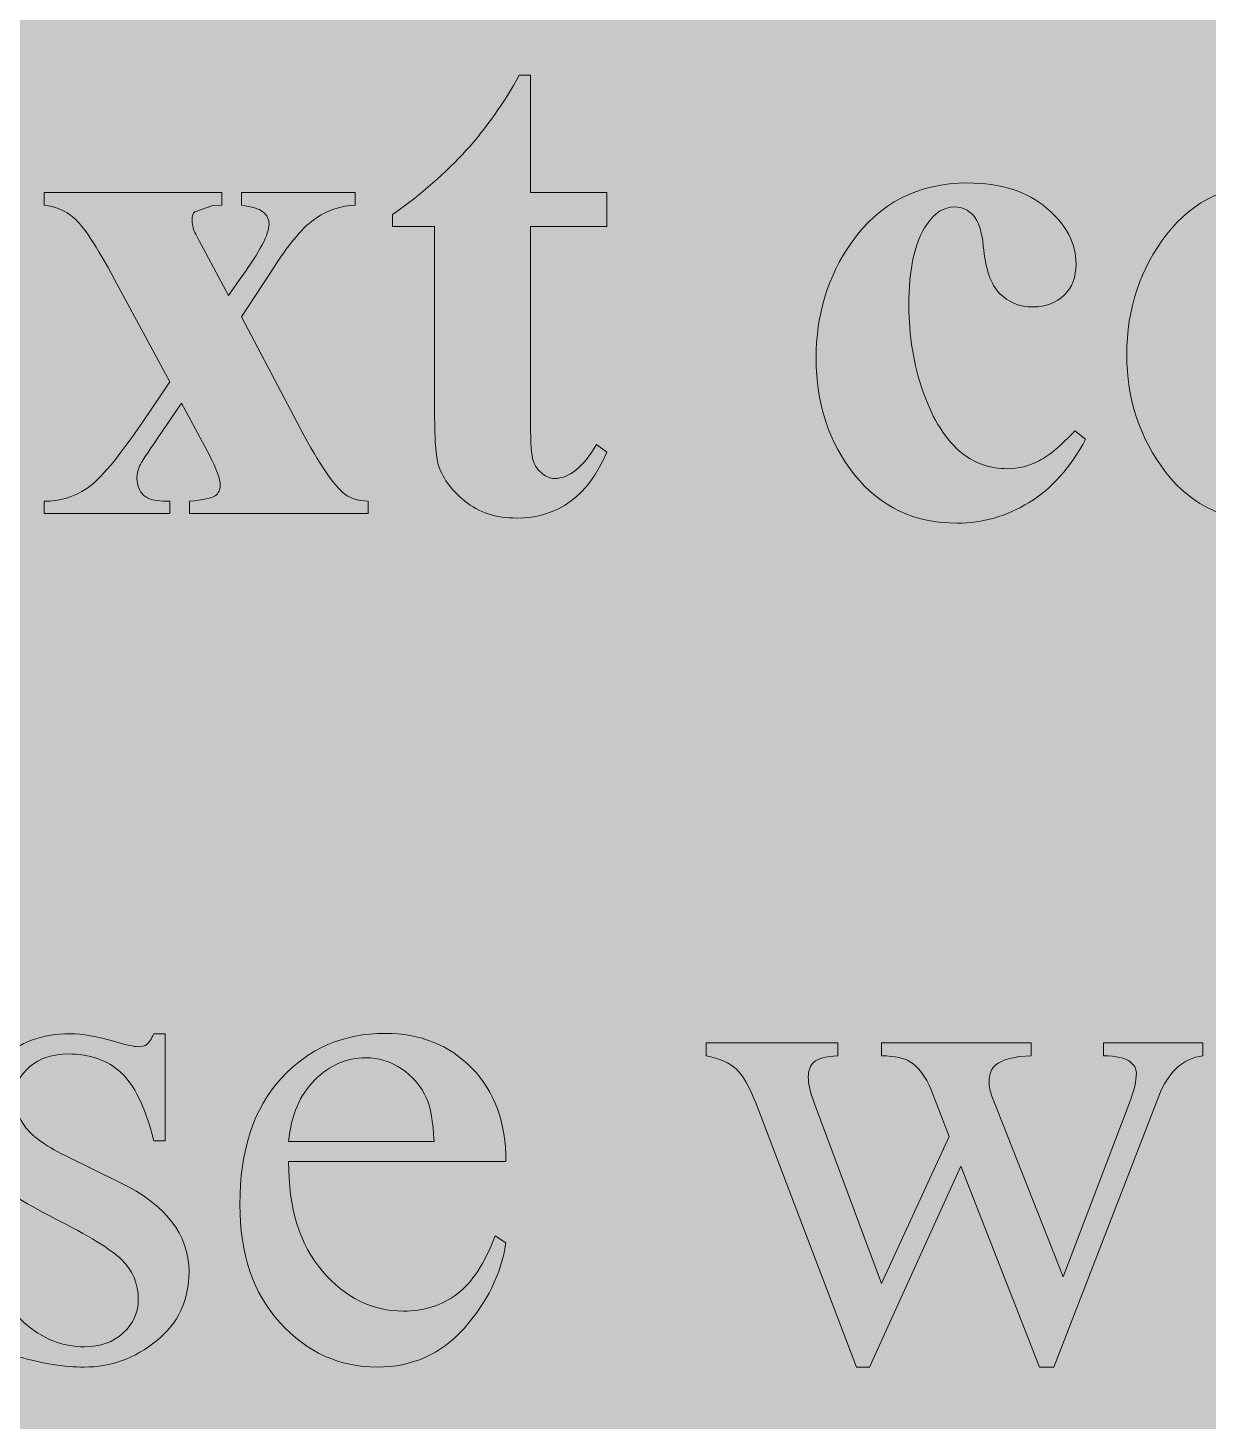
# Model space of a CAD drawing. Header units: inches. Extents: x -1481 to -429, y -1676 to -696.
# Drawn here: x -598.73 to -589.27, y -913.89 to -902.71 of the extents above; entities that cross this region are included whole.
import ezdxf

# ---------------------------------------------------------------- set-up
doc = ezdxf.new("R2010")
doc.units = ezdxf.units.IN
doc.header["$MEASUREMENT"] = 0
doc.layers.add('Layer 1', color=7, linetype='Continuous')

# ---------------------------------------------------------------- blocks, each defined once
blk = doc.blocks.new('block 2')
at = {"layer": 'Layer 1', "true_color": 0x009344}
h = blk.add_hatch(color=114, dxfattribs=at)
h.dxf.hatch_style = 2
h.paths.add_polyline_path([(-429.175, -985.727), (-669.175, -985.727), (-669.175, -695.727), (-429.175, -695.727)])
blk = doc.blocks.new('block 438')
at = {"layer": 'Layer 1', "true_color": 0x8cc63e}
h = blk.add_hatch(color=73, dxfattribs=at)
h.dxf.hatch_style = 2
edge = h.paths.add_edge_path()
edge.add_spline(control_points=[(-594.702, -903.092), (-594.702, -903.092), (-594.702, -904.034), (-594.702, -904.034), (-594.702, -904.034), (-594.091, -904.034), (-594.091, -904.034), (-594.091, -904.034), (-594.091, -904.307), (-594.091, -904.307), (-594.091, -904.307), (-594.702, -904.307), (-594.702, -904.307), (-594.702, -904.307), (-594.702, -905.895), (-594.702, -905.895), (-594.702, -906.044), (-594.695, -906.14), (-594.682, -906.183), (-594.668, -906.226), (-594.643, -906.261), (-594.609, -906.287), (-594.574, -906.314), (-594.542, -906.327), (-594.512, -906.327), (-594.393, -906.327), (-594.28, -906.237), (-594.174, -906.055), (-594.174, -906.055), (-594.091, -906.115), (-594.091, -906.115), (-594.24, -906.468), (-594.481, -906.644), (-594.815, -906.644), (-594.979, -906.644), (-595.117, -906.599), (-595.229, -906.508), (-595.342, -906.417), (-595.414, -906.315), (-595.446, -906.203), (-595.464, -906.141), (-595.473, -905.972), (-595.473, -905.697), (-595.473, -905.697), (-595.473, -904.307), (-595.473, -904.307), (-595.473, -904.307), (-595.809, -904.307), (-595.809, -904.307), (-595.809, -904.307), (-595.809, -904.21), (-595.809, -904.21), (-595.578, -904.047), (-595.381, -903.875), (-595.218, -903.695), (-595.056, -903.515), (-594.914, -903.314), (-594.793, -903.092), (-594.793, -903.092), (-594.702, -903.092), (-594.702, -903.092)], knot_values=[0, 0, 0, 0, 1, 1, 1, 2, 2, 2, 3, 3, 3, 4, 4, 4, 5, 5, 5, 6, 6, 6, 7, 7, 7, 8, 8, 8, 9, 9, 9, 10, 10, 10, 11, 11, 11, 12, 12, 12, 13, 13, 13, 14, 14, 14, 15, 15, 15, 16, 16, 16, 17, 17, 17, 18, 18, 18, 19, 19, 19, 20, 20, 20, 20], degree=3, periodic=1)
h = blk.add_hatch(color=73, dxfattribs=at)
h.dxf.hatch_style = 2
edge = h.paths.add_edge_path()
edge.add_spline(control_points=[(-597.021, -905.031), (-597.021, -905.031), (-596.575, -905.879), (-596.575, -905.879), (-596.42, -906.174), (-596.298, -906.361), (-596.208, -906.44), (-596.159, -906.482), (-596.091, -906.506), (-596.005, -906.509), (-596.005, -906.509), (-596.005, -906.608), (-596.005, -906.608), (-596.005, -906.608), (-597.439, -906.608), (-597.439, -906.608), (-597.439, -906.608), (-597.439, -906.509), (-597.439, -906.509), (-597.327, -906.5), (-597.258, -906.485), (-597.231, -906.465), (-597.205, -906.445), (-597.191, -906.417), (-597.191, -906.383), (-597.191, -906.331), (-597.221, -906.25), (-597.279, -906.14), (-597.279, -906.14), (-597.503, -905.722), (-597.503, -905.722), (-597.503, -905.722), (-597.692, -906), (-597.692, -906), (-597.779, -906.126), (-597.827, -906.202), (-597.838, -906.225), (-597.853, -906.26), (-597.86, -906.292), (-597.86, -906.319), (-597.86, -906.361), (-597.852, -906.397), (-597.834, -906.425), (-597.817, -906.454), (-597.793, -906.475), (-597.763, -906.488), (-597.732, -906.502), (-597.677, -906.509), (-597.596, -906.509), (-597.596, -906.509), (-597.596, -906.608), (-597.596, -906.608), (-597.596, -906.608), (-598.604, -906.608), (-598.604, -906.608), (-598.604, -906.608), (-598.604, -906.509), (-598.604, -906.509), (-598.479, -906.509), (-598.365, -906.475), (-598.261, -906.406), (-598.157, -906.337), (-598.006, -906.157), (-597.808, -905.865), (-597.808, -905.865), (-597.596, -905.551), (-597.596, -905.551), (-597.596, -905.551), (-598.039, -904.73), (-598.039, -904.73), (-598.184, -904.463), (-598.293, -904.298), (-598.364, -904.238), (-598.436, -904.177), (-598.516, -904.143), (-598.604, -904.136), (-598.604, -904.136), (-598.604, -904.034), (-598.604, -904.034), (-598.604, -904.034), (-597.178, -904.034), (-597.178, -904.034), (-597.178, -904.034), (-597.178, -904.136), (-597.178, -904.136), (-597.178, -904.136), (-597.252, -904.138), (-597.252, -904.138), (-597.252, -904.138), (-597.395, -904.188), (-597.395, -904.188), (-597.41, -904.201), (-597.417, -904.222), (-597.417, -904.251), (-597.417, -904.279), (-597.413, -904.307), (-597.403, -904.337), (-597.398, -904.35), (-597.372, -904.399), (-597.326, -904.485), (-597.326, -904.485), (-597.125, -904.86), (-597.125, -904.86), (-597.125, -904.86), (-597.021, -904.711), (-597.021, -904.711), (-596.874, -904.509), (-596.8, -904.368), (-596.8, -904.287), (-596.8, -904.249), (-596.816, -904.216), (-596.849, -904.189), (-596.881, -904.163), (-596.938, -904.145), (-597.021, -904.136), (-597.021, -904.136), (-597.021, -904.034), (-597.021, -904.034), (-597.021, -904.034), (-596.109, -904.034), (-596.109, -904.034), (-596.109, -904.034), (-596.109, -904.136), (-596.109, -904.136), (-596.221, -904.139), (-596.326, -904.174), (-596.423, -904.239), (-596.521, -904.304), (-596.63, -904.43), (-596.751, -904.618), (-596.751, -904.618), (-597.021, -905.031), (-597.021, -905.031)], knot_values=[0, 0, 0, 0, 1, 1, 1, 2, 2, 2, 3, 3, 3, 4, 4, 4, 5, 5, 5, 6, 6, 6, 7, 7, 7, 8, 8, 8, 9, 9, 9, 10, 10, 10, 11, 11, 11, 12, 12, 12, 13, 13, 13, 14, 14, 14, 15, 15, 15, 16, 16, 16, 17, 17, 17, 18, 18, 18, 19, 19, 19, 20, 20, 20, 21, 21, 21, 22, 22, 22, 23, 23, 23, 24, 24, 24, 25, 25, 25, 26, 26, 26, 27, 27, 27, 28, 28, 28, 29, 29, 29, 30, 30, 30, 31, 31, 31, 32, 32, 32, 33, 33, 33, 34, 34, 34, 35, 35, 35, 36, 36, 36, 37, 37, 37, 38, 38, 38, 39, 39, 39, 40, 40, 40, 41, 41, 41, 42, 42, 42, 43, 43, 43, 44, 44, 44, 44], degree=3, periodic=1)
h = blk.add_hatch(color=73, dxfattribs=at)
h.dxf.hatch_style = 2
edge = h.paths.add_edge_path()
edge.add_spline(control_points=[(-590.336, -905.945), (-590.336, -905.945), (-590.25, -906.011), (-590.25, -906.011), (-590.371, -906.238), (-590.522, -906.408), (-590.703, -906.519), (-590.884, -906.63), (-591.076, -906.685), (-591.28, -906.685), (-591.623, -906.685), (-591.898, -906.556), (-592.103, -906.297), (-592.309, -906.038), (-592.412, -905.727), (-592.412, -905.364), (-592.412, -905.013), (-592.318, -904.705), (-592.131, -904.439), (-591.905, -904.117), (-591.594, -903.957), (-591.197, -903.957), (-590.931, -903.957), (-590.72, -904.024), (-590.563, -904.158), (-590.406, -904.292), (-590.327, -904.441), (-590.327, -904.607), (-590.327, -904.711), (-590.359, -904.795), (-590.422, -904.857), (-590.486, -904.919), (-590.569, -904.951), (-590.672, -904.951), (-590.78, -904.951), (-590.869, -904.915), (-590.94, -904.843), (-591.011, -904.772), (-591.054, -904.644), (-591.071, -904.461), (-591.082, -904.345), (-591.108, -904.264), (-591.15, -904.218), (-591.193, -904.173), (-591.242, -904.149), (-591.299, -904.149), (-591.387, -904.149), (-591.463, -904.196), (-591.525, -904.29), (-591.62, -904.431), (-591.668, -904.648), (-591.668, -904.94), (-591.668, -905.182), (-591.63, -905.414), (-591.553, -905.635), (-591.475, -905.856), (-591.37, -906.021), (-591.236, -906.129), (-591.135, -906.208), (-591.016, -906.248), (-590.878, -906.248), (-590.788, -906.248), (-590.703, -906.227), (-590.622, -906.184), (-590.541, -906.142), (-590.446, -906.062), (-590.336, -905.945)], knot_values=[0, 0, 0, 0, 1, 1, 1, 2, 2, 2, 3, 3, 3, 4, 4, 4, 5, 5, 5, 6, 6, 6, 7, 7, 7, 8, 8, 8, 9, 9, 9, 10, 10, 10, 11, 11, 11, 12, 12, 12, 13, 13, 13, 14, 14, 14, 15, 15, 15, 16, 16, 16, 17, 17, 17, 18, 18, 18, 19, 19, 19, 20, 20, 20, 21, 21, 21, 22, 22, 22, 22], degree=3, periodic=1)
h = blk.add_hatch(color=73, dxfattribs=at)
h.dxf.hatch_style = 2
edge = h.paths.add_edge_path()
edge.add_spline(control_points=[(-588.719, -903.957), (-588.495, -903.957), (-588.287, -904.015), (-588.094, -904.13), (-587.902, -904.246), (-587.755, -904.41), (-587.655, -904.623), (-587.555, -904.836), (-587.505, -905.069), (-587.505, -905.323), (-587.505, -905.688), (-587.598, -905.993), (-587.783, -906.239), (-588.007, -906.537), (-588.317, -906.685), (-588.711, -906.685), (-589.098, -906.685), (-589.397, -906.55), (-589.606, -906.278), (-589.815, -906.006), (-589.92, -905.691), (-589.92, -905.334), (-589.92, -904.965), (-589.813, -904.643), (-589.599, -904.368), (-589.385, -904.094), (-589.092, -903.957), (-588.719, -903.957)], knot_values=[0, 0, 0, 0, 1, 1, 1, 2, 2, 2, 3, 3, 3, 4, 4, 4, 5, 5, 5, 6, 6, 6, 7, 7, 7, 8, 8, 8, 9, 9, 9, 9], degree=3, periodic=1)
edge = h.paths.add_edge_path()
edge.add_spline(control_points=[(-588.708, -904.152), (-588.802, -904.152), (-588.882, -904.188), (-588.949, -904.258), (-589.016, -904.329), (-589.06, -904.468), (-589.081, -904.677), (-589.103, -904.885), (-589.113, -905.175), (-589.113, -905.545), (-589.113, -905.742), (-589.1, -905.925), (-589.074, -906.096), (-589.054, -906.227), (-589.011, -906.326), (-588.945, -906.394), (-588.879, -906.461), (-588.804, -906.495), (-588.719, -906.495), (-588.637, -906.495), (-588.568, -906.472), (-588.513, -906.427), (-588.441, -906.364), (-588.394, -906.277), (-588.37, -906.165), (-588.333, -905.991), (-588.315, -905.638), (-588.315, -905.108), (-588.315, -904.796), (-588.332, -904.581), (-588.367, -904.465), (-588.402, -904.348), (-588.453, -904.263), (-588.521, -904.21), (-588.569, -904.172), (-588.631, -904.152), (-588.708, -904.152)], knot_values=[0, 0, 0, 0, 1, 1, 1, 2, 2, 2, 3, 3, 3, 4, 4, 4, 5, 5, 5, 6, 6, 6, 7, 7, 7, 8, 8, 8, 9, 9, 9, 10, 10, 10, 11, 11, 11, 12, 12, 12, 12], degree=3, periodic=1)
h = blk.add_hatch(color=73, dxfattribs=at)
h.dxf.hatch_style = 2
edge = h.paths.add_edge_path()
edge.add_spline(control_points=[(-597.632, -910.779), (-597.632, -910.779), (-597.632, -911.637), (-597.632, -911.637), (-597.632, -911.637), (-597.723, -911.637), (-597.723, -911.637), (-597.793, -911.368), (-597.882, -911.184), (-597.991, -911.087), (-598.1, -910.989), (-598.239, -910.941), (-598.408, -910.941), (-598.537, -910.941), (-598.64, -910.975), (-598.719, -911.043), (-598.798, -911.111), (-598.838, -911.186), (-598.838, -911.268), (-598.838, -911.371), (-598.809, -911.459), (-598.75, -911.533), (-598.693, -911.608), (-598.577, -911.688), (-598.403, -911.772), (-598.403, -911.772), (-598.001, -911.968), (-598.001, -911.968), (-597.628, -912.15), (-597.442, -912.389), (-597.442, -912.686), (-597.442, -912.916), (-597.529, -913.101), (-597.702, -913.241), (-597.876, -913.382), (-598.07, -913.452), (-598.284, -913.452), (-598.439, -913.452), (-598.615, -913.424), (-598.813, -913.369), (-598.874, -913.351), (-598.923, -913.342), (-598.962, -913.342), (-599.004, -913.342), (-599.037, -913.365), (-599.061, -913.413), (-599.061, -913.413), (-599.152, -913.413), (-599.152, -913.413), (-599.152, -913.413), (-599.152, -912.513), (-599.152, -912.513), (-599.152, -912.513), (-599.061, -912.513), (-599.061, -912.513), (-599.009, -912.77), (-598.911, -912.964), (-598.766, -913.094), (-598.621, -913.224), (-598.459, -913.289), (-598.279, -913.289), (-598.152, -913.289), (-598.049, -913.252), (-597.969, -913.178), (-597.889, -913.104), (-597.849, -913.014), (-597.849, -912.909), (-597.849, -912.783), (-597.894, -912.676), (-597.983, -912.59), (-598.072, -912.504), (-598.25, -912.395), (-598.516, -912.262), (-598.782, -912.13), (-598.956, -912.011), (-599.039, -911.904), (-599.121, -911.8), (-599.163, -911.668), (-599.163, -911.508), (-599.163, -911.3), (-599.092, -911.127), (-598.949, -910.988), (-598.807, -910.848), (-598.623, -910.779), (-598.397, -910.779), (-598.298, -910.779), (-598.178, -910.8), (-598.037, -910.842), (-597.943, -910.869), (-597.881, -910.883), (-597.849, -910.883), (-597.82, -910.883), (-597.797, -910.877), (-597.781, -910.864), (-597.764, -910.851), (-597.745, -910.822), (-597.723, -910.779), (-597.723, -910.779), (-597.632, -910.779), (-597.632, -910.779)], knot_values=[0, 0, 0, 0, 1, 1, 1, 2, 2, 2, 3, 3, 3, 4, 4, 4, 5, 5, 5, 6, 6, 6, 7, 7, 7, 8, 8, 8, 9, 9, 9, 10, 10, 10, 11, 11, 11, 12, 12, 12, 13, 13, 13, 14, 14, 14, 15, 15, 15, 16, 16, 16, 17, 17, 17, 18, 18, 18, 19, 19, 19, 20, 20, 20, 21, 21, 21, 22, 22, 22, 23, 23, 23, 24, 24, 24, 25, 25, 25, 26, 26, 26, 27, 27, 27, 28, 28, 28, 29, 29, 29, 30, 30, 30, 31, 31, 31, 32, 32, 32, 33, 33, 33, 33], degree=3, periodic=1)
h = blk.add_hatch(color=73, dxfattribs=at)
h.dxf.hatch_style = 2
edge = h.paths.add_edge_path()
edge.add_spline(control_points=[(-596.643, -911.803), (-596.645, -912.177), (-596.554, -912.471), (-596.371, -912.684), (-596.187, -912.897), (-595.972, -913.003), (-595.724, -913.003), (-595.559, -913.003), (-595.415, -912.958), (-595.293, -912.867), (-595.171, -912.776), (-595.069, -912.62), (-594.986, -912.4), (-594.986, -912.4), (-594.9, -912.455), (-594.9, -912.455), (-594.939, -912.707), (-595.051, -912.935), (-595.236, -913.142), (-595.422, -913.349), (-595.654, -913.452), (-595.933, -913.452), (-596.236, -913.452), (-596.495, -913.334), (-596.711, -913.098), (-596.927, -912.862), (-597.034, -912.545), (-597.034, -912.147), (-597.034, -911.716), (-596.924, -911.379), (-596.703, -911.137), (-596.481, -910.896), (-596.204, -910.776), (-595.87, -910.776), (-595.587, -910.776), (-595.355, -910.869), (-595.173, -911.055), (-594.991, -911.242), (-594.9, -911.491), (-594.9, -911.803), (-594.9, -911.803), (-596.643, -911.803), (-596.643, -911.803)], knot_values=[0, 0, 0, 0, 1, 1, 1, 2, 2, 2, 3, 3, 3, 4, 4, 4, 5, 5, 5, 6, 6, 6, 7, 7, 7, 8, 8, 8, 9, 9, 9, 10, 10, 10, 11, 11, 11, 12, 12, 12, 13, 13, 13, 14, 14, 14, 14], degree=3, periodic=1)
edge = h.paths.add_edge_path()
edge.add_spline(control_points=[(-596.643, -911.643), (-596.643, -911.643), (-595.476, -911.643), (-595.476, -911.643), (-595.485, -911.481), (-595.504, -911.368), (-595.534, -911.301), (-595.58, -911.199), (-595.648, -911.118), (-595.739, -911.059), (-595.83, -911), (-595.925, -910.971), (-596.024, -910.971), (-596.176, -910.971), (-596.313, -911.03), (-596.433, -911.149), (-596.553, -911.267), (-596.623, -911.432), (-596.643, -911.643)], knot_values=[0, 0, 0, 0, 1, 1, 1, 2, 2, 2, 3, 3, 3, 4, 4, 4, 5, 5, 5, 6, 6, 6, 6], degree=3, periodic=1)
h = blk.add_hatch(color=73, dxfattribs=at)
h.dxf.hatch_style = 2
edge = h.paths.add_edge_path()
edge.add_spline(control_points=[(-593.295, -910.853), (-593.295, -910.853), (-592.238, -910.853), (-592.238, -910.853), (-592.238, -910.853), (-592.238, -910.955), (-592.238, -910.955), (-592.336, -910.962), (-592.399, -910.979), (-592.429, -911.007), (-592.46, -911.034), (-592.475, -911.074), (-592.475, -911.125), (-592.475, -911.182), (-592.459, -911.251), (-592.428, -911.332), (-592.428, -911.332), (-591.888, -912.783), (-591.888, -912.783), (-591.888, -912.783), (-591.346, -911.602), (-591.346, -911.602), (-591.346, -911.602), (-591.489, -911.23), (-591.489, -911.23), (-591.533, -911.12), (-591.591, -911.044), (-591.663, -911.001), (-591.703, -910.976), (-591.778, -910.96), (-591.888, -910.955), (-591.888, -910.955), (-591.888, -910.853), (-591.888, -910.853), (-591.888, -910.853), (-590.688, -910.853), (-590.688, -910.853), (-590.688, -910.853), (-590.688, -910.955), (-590.688, -910.955), (-590.82, -910.96), (-590.914, -910.984), (-590.969, -911.026), (-591.006, -911.056), (-591.024, -911.102), (-591.024, -911.166), (-591.024, -911.203), (-591.017, -911.241), (-591.002, -911.279), (-591.002, -911.279), (-590.429, -912.728), (-590.429, -912.728), (-590.429, -912.728), (-589.898, -911.332), (-589.898, -911.332), (-589.861, -911.233), (-589.843, -911.154), (-589.843, -911.095), (-589.843, -911.06), (-589.861, -911.029), (-589.896, -911.001), (-589.932, -910.974), (-590.003, -910.958), (-590.107, -910.955), (-590.107, -910.955), (-590.107, -910.853), (-590.107, -910.853), (-590.107, -910.853), (-589.311, -910.853), (-589.311, -910.853), (-589.311, -910.853), (-589.311, -910.955), (-589.311, -910.955), (-589.471, -910.978), (-589.588, -911.087), (-589.664, -911.279), (-589.664, -911.279), (-590.506, -913.452), (-590.506, -913.452), (-590.506, -913.452), (-590.619, -913.452), (-590.619, -913.452), (-590.619, -913.452), (-591.25, -911.841), (-591.25, -911.841), (-591.25, -911.841), (-591.985, -913.452), (-591.985, -913.452), (-591.985, -913.452), (-592.087, -913.452), (-592.087, -913.452), (-592.087, -913.452), (-592.896, -911.332), (-592.896, -911.332), (-592.95, -911.198), (-593.002, -911.108), (-593.053, -911.061), (-593.105, -911.014), (-593.185, -910.978), (-593.295, -910.955), (-593.295, -910.955), (-593.295, -910.853), (-593.295, -910.853)], knot_values=[0, 0, 0, 0, 1, 1, 1, 2, 2, 2, 3, 3, 3, 4, 4, 4, 5, 5, 5, 6, 6, 6, 7, 7, 7, 8, 8, 8, 9, 9, 9, 10, 10, 10, 11, 11, 11, 12, 12, 12, 13, 13, 13, 14, 14, 14, 15, 15, 15, 16, 16, 16, 17, 17, 17, 18, 18, 18, 19, 19, 19, 20, 20, 20, 21, 21, 21, 22, 22, 22, 23, 23, 23, 24, 24, 24, 25, 25, 25, 26, 26, 26, 27, 27, 27, 28, 28, 28, 29, 29, 29, 30, 30, 30, 31, 31, 31, 32, 32, 32, 33, 33, 33, 34, 34, 34, 34], degree=3, periodic=1)
at = {"layer": 'Layer 1', "lineweight": 0}
for points, knots in [([(-594.702, -903.092), (-594.702, -903.092), (-594.702, -904.034), (-594.702, -904.034), (-594.702, -904.034), (-594.091, -904.034), (-594.091, -904.034), (-594.091, -904.034), (-594.091, -904.307), (-594.091, -904.307), (-594.091, -904.307), (-594.702, -904.307), (-594.702, -904.307), (-594.702, -904.307), (-594.702, -905.895), (-594.702, -905.895), (-594.702, -906.044), (-594.695, -906.14), (-594.682, -906.183), (-594.668, -906.226), (-594.643, -906.261), (-594.609, -906.287), (-594.574, -906.314), (-594.542, -906.327), (-594.512, -906.327), (-594.393, -906.327), (-594.28, -906.237), (-594.174, -906.055), (-594.174, -906.055), (-594.091, -906.115), (-594.091, -906.115), (-594.24, -906.468), (-594.481, -906.644), (-594.815, -906.644), (-594.979, -906.644), (-595.117, -906.599), (-595.229, -906.508), (-595.342, -906.417), (-595.414, -906.315), (-595.446, -906.203), (-595.464, -906.141), (-595.473, -905.972), (-595.473, -905.697), (-595.473, -905.697), (-595.473, -904.307), (-595.473, -904.307), (-595.473, -904.307), (-595.809, -904.307), (-595.809, -904.307), (-595.809, -904.307), (-595.809, -904.21), (-595.809, -904.21), (-595.578, -904.047), (-595.381, -903.875), (-595.218, -903.695), (-595.056, -903.515), (-594.914, -903.314), (-594.793, -903.092), (-594.793, -903.092), (-594.702, -903.092), (-594.702, -903.092)], [0, 0, 0, 0, 1, 1, 1, 2, 2, 2, 3, 3, 3, 4, 4, 4, 5, 5, 5, 6, 6, 6, 7, 7, 7, 8, 8, 8, 9, 9, 9, 10, 10, 10, 11, 11, 11, 12, 12, 12, 13, 13, 13, 14, 14, 14, 15, 15, 15, 16, 16, 16, 17, 17, 17, 18, 18, 18, 19, 19, 19, 20, 20, 20, 20]), ([(-597.021, -905.031), (-597.021, -905.031), (-596.575, -905.879), (-596.575, -905.879), (-596.42, -906.174), (-596.298, -906.361), (-596.208, -906.44), (-596.159, -906.482), (-596.091, -906.506), (-596.005, -906.509), (-596.005, -906.509), (-596.005, -906.608), (-596.005, -906.608), (-596.005, -906.608), (-597.439, -906.608), (-597.439, -906.608), (-597.439, -906.608), (-597.439, -906.509), (-597.439, -906.509), (-597.327, -906.5), (-597.258, -906.485), (-597.231, -906.465), (-597.205, -906.445), (-597.191, -906.417), (-597.191, -906.383), (-597.191, -906.331), (-597.221, -906.25), (-597.279, -906.14), (-597.279, -906.14), (-597.503, -905.722), (-597.503, -905.722), (-597.503, -905.722), (-597.692, -906), (-597.692, -906), (-597.779, -906.126), (-597.827, -906.202), (-597.838, -906.225), (-597.853, -906.26), (-597.86, -906.292), (-597.86, -906.319), (-597.86, -906.361), (-597.852, -906.397), (-597.834, -906.425), (-597.817, -906.454), (-597.793, -906.475), (-597.763, -906.488), (-597.732, -906.502), (-597.677, -906.509), (-597.596, -906.509), (-597.596, -906.509), (-597.596, -906.608), (-597.596, -906.608), (-597.596, -906.608), (-598.604, -906.608), (-598.604, -906.608), (-598.604, -906.608), (-598.604, -906.509), (-598.604, -906.509), (-598.479, -906.509), (-598.365, -906.475), (-598.261, -906.406), (-598.157, -906.337), (-598.006, -906.157), (-597.808, -905.865), (-597.808, -905.865), (-597.596, -905.551), (-597.596, -905.551), (-597.596, -905.551), (-598.039, -904.73), (-598.039, -904.73), (-598.184, -904.463), (-598.293, -904.298), (-598.364, -904.238), (-598.436, -904.177), (-598.516, -904.143), (-598.604, -904.136), (-598.604, -904.136), (-598.604, -904.034), (-598.604, -904.034), (-598.604, -904.034), (-597.178, -904.034), (-597.178, -904.034), (-597.178, -904.034), (-597.178, -904.136), (-597.178, -904.136), (-597.178, -904.136), (-597.252, -904.138), (-597.252, -904.138), (-597.252, -904.138), (-597.395, -904.188), (-597.395, -904.188), (-597.41, -904.201), (-597.417, -904.222), (-597.417, -904.251), (-597.417, -904.279), (-597.413, -904.307), (-597.403, -904.337), (-597.398, -904.35), (-597.372, -904.399), (-597.326, -904.485), (-597.326, -904.485), (-597.125, -904.86), (-597.125, -904.86), (-597.125, -904.86), (-597.021, -904.711), (-597.021, -904.711), (-596.874, -904.509), (-596.8, -904.368), (-596.8, -904.287), (-596.8, -904.249), (-596.816, -904.216), (-596.849, -904.189), (-596.881, -904.163), (-596.938, -904.145), (-597.021, -904.136), (-597.021, -904.136), (-597.021, -904.034), (-597.021, -904.034), (-597.021, -904.034), (-596.109, -904.034), (-596.109, -904.034), (-596.109, -904.034), (-596.109, -904.136), (-596.109, -904.136), (-596.221, -904.139), (-596.326, -904.174), (-596.423, -904.239), (-596.521, -904.304), (-596.63, -904.43), (-596.751, -904.618), (-596.751, -904.618), (-597.021, -905.031), (-597.021, -905.031)], [0, 0, 0, 0, 1, 1, 1, 2, 2, 2, 3, 3, 3, 4, 4, 4, 5, 5, 5, 6, 6, 6, 7, 7, 7, 8, 8, 8, 9, 9, 9, 10, 10, 10, 11, 11, 11, 12, 12, 12, 13, 13, 13, 14, 14, 14, 15, 15, 15, 16, 16, 16, 17, 17, 17, 18, 18, 18, 19, 19, 19, 20, 20, 20, 21, 21, 21, 22, 22, 22, 23, 23, 23, 24, 24, 24, 25, 25, 25, 26, 26, 26, 27, 27, 27, 28, 28, 28, 29, 29, 29, 30, 30, 30, 31, 31, 31, 32, 32, 32, 33, 33, 33, 34, 34, 34, 35, 35, 35, 36, 36, 36, 37, 37, 37, 38, 38, 38, 39, 39, 39, 40, 40, 40, 41, 41, 41, 42, 42, 42, 43, 43, 43, 44, 44, 44, 44]), ([(-590.336, -905.945), (-590.336, -905.945), (-590.25, -906.011), (-590.25, -906.011), (-590.371, -906.238), (-590.522, -906.408), (-590.703, -906.519), (-590.884, -906.63), (-591.076, -906.685), (-591.28, -906.685), (-591.623, -906.685), (-591.898, -906.556), (-592.103, -906.297), (-592.309, -906.038), (-592.412, -905.727), (-592.412, -905.364), (-592.412, -905.013), (-592.318, -904.705), (-592.131, -904.439), (-591.905, -904.117), (-591.594, -903.957), (-591.197, -903.957), (-590.931, -903.957), (-590.72, -904.024), (-590.563, -904.158), (-590.406, -904.292), (-590.327, -904.441), (-590.327, -904.607), (-590.327, -904.711), (-590.359, -904.795), (-590.422, -904.857), (-590.486, -904.919), (-590.569, -904.951), (-590.672, -904.951), (-590.78, -904.951), (-590.869, -904.915), (-590.94, -904.843), (-591.011, -904.772), (-591.054, -904.644), (-591.071, -904.461), (-591.082, -904.345), (-591.108, -904.264), (-591.15, -904.218), (-591.193, -904.173), (-591.242, -904.149), (-591.299, -904.149), (-591.387, -904.149), (-591.463, -904.196), (-591.525, -904.29), (-591.62, -904.431), (-591.668, -904.648), (-591.668, -904.94), (-591.668, -905.182), (-591.63, -905.414), (-591.553, -905.635), (-591.475, -905.856), (-591.37, -906.021), (-591.236, -906.129), (-591.135, -906.208), (-591.016, -906.248), (-590.878, -906.248), (-590.788, -906.248), (-590.703, -906.227), (-590.622, -906.184), (-590.541, -906.142), (-590.446, -906.062), (-590.336, -905.945)], [0, 0, 0, 0, 1, 1, 1, 2, 2, 2, 3, 3, 3, 4, 4, 4, 5, 5, 5, 6, 6, 6, 7, 7, 7, 8, 8, 8, 9, 9, 9, 10, 10, 10, 11, 11, 11, 12, 12, 12, 13, 13, 13, 14, 14, 14, 15, 15, 15, 16, 16, 16, 17, 17, 17, 18, 18, 18, 19, 19, 19, 20, 20, 20, 21, 21, 21, 22, 22, 22, 22]), ([(-588.719, -903.957), (-588.495, -903.957), (-588.287, -904.015), (-588.094, -904.13), (-587.902, -904.246), (-587.755, -904.41), (-587.655, -904.623), (-587.555, -904.836), (-587.505, -905.069), (-587.505, -905.323), (-587.505, -905.688), (-587.598, -905.993), (-587.783, -906.239), (-588.007, -906.537), (-588.317, -906.685), (-588.711, -906.685), (-589.098, -906.685), (-589.397, -906.55), (-589.606, -906.278), (-589.815, -906.006), (-589.92, -905.691), (-589.92, -905.334), (-589.92, -904.965), (-589.813, -904.643), (-589.599, -904.368), (-589.385, -904.094), (-589.092, -903.957), (-588.719, -903.957)], [0, 0, 0, 0, 1, 1, 1, 2, 2, 2, 3, 3, 3, 4, 4, 4, 5, 5, 5, 6, 6, 6, 7, 7, 7, 8, 8, 8, 9, 9, 9, 9]), ([(-597.632, -910.779), (-597.632, -910.779), (-597.632, -911.637), (-597.632, -911.637), (-597.632, -911.637), (-597.723, -911.637), (-597.723, -911.637), (-597.793, -911.368), (-597.882, -911.184), (-597.991, -911.087), (-598.1, -910.989), (-598.239, -910.941), (-598.408, -910.941), (-598.537, -910.941), (-598.64, -910.975), (-598.719, -911.043), (-598.798, -911.111), (-598.838, -911.186), (-598.838, -911.268), (-598.838, -911.371), (-598.809, -911.459), (-598.75, -911.533), (-598.693, -911.608), (-598.577, -911.688), (-598.403, -911.772), (-598.403, -911.772), (-598.001, -911.968), (-598.001, -911.968), (-597.628, -912.15), (-597.442, -912.389), (-597.442, -912.686), (-597.442, -912.916), (-597.529, -913.101), (-597.702, -913.241), (-597.876, -913.382), (-598.07, -913.452), (-598.284, -913.452), (-598.439, -913.452), (-598.615, -913.424), (-598.813, -913.369), (-598.874, -913.351), (-598.923, -913.342), (-598.962, -913.342), (-599.004, -913.342), (-599.037, -913.365), (-599.061, -913.413), (-599.061, -913.413), (-599.152, -913.413), (-599.152, -913.413), (-599.152, -913.413), (-599.152, -912.513), (-599.152, -912.513), (-599.152, -912.513), (-599.061, -912.513), (-599.061, -912.513), (-599.009, -912.77), (-598.911, -912.964), (-598.766, -913.094), (-598.621, -913.224), (-598.459, -913.289), (-598.279, -913.289), (-598.152, -913.289), (-598.049, -913.252), (-597.969, -913.178), (-597.889, -913.104), (-597.849, -913.014), (-597.849, -912.909), (-597.849, -912.783), (-597.894, -912.676), (-597.983, -912.59), (-598.072, -912.504), (-598.25, -912.395), (-598.516, -912.262), (-598.782, -912.13), (-598.956, -912.011), (-599.039, -911.904), (-599.121, -911.8), (-599.163, -911.668), (-599.163, -911.508), (-599.163, -911.3), (-599.092, -911.127), (-598.949, -910.988), (-598.807, -910.848), (-598.623, -910.779), (-598.397, -910.779), (-598.298, -910.779), (-598.178, -910.8), (-598.037, -910.842), (-597.943, -910.869), (-597.881, -910.883), (-597.849, -910.883), (-597.82, -910.883), (-597.797, -910.877), (-597.781, -910.864), (-597.764, -910.851), (-597.745, -910.822), (-597.723, -910.779), (-597.723, -910.779), (-597.632, -910.779), (-597.632, -910.779)], [0, 0, 0, 0, 1, 1, 1, 2, 2, 2, 3, 3, 3, 4, 4, 4, 5, 5, 5, 6, 6, 6, 7, 7, 7, 8, 8, 8, 9, 9, 9, 10, 10, 10, 11, 11, 11, 12, 12, 12, 13, 13, 13, 14, 14, 14, 15, 15, 15, 16, 16, 16, 17, 17, 17, 18, 18, 18, 19, 19, 19, 20, 20, 20, 21, 21, 21, 22, 22, 22, 23, 23, 23, 24, 24, 24, 25, 25, 25, 26, 26, 26, 27, 27, 27, 28, 28, 28, 29, 29, 29, 30, 30, 30, 31, 31, 31, 32, 32, 32, 33, 33, 33, 33]), ([(-596.643, -911.803), (-596.645, -912.177), (-596.554, -912.471), (-596.371, -912.684), (-596.187, -912.897), (-595.972, -913.003), (-595.724, -913.003), (-595.559, -913.003), (-595.415, -912.958), (-595.293, -912.867), (-595.171, -912.776), (-595.069, -912.62), (-594.986, -912.4), (-594.986, -912.4), (-594.9, -912.455), (-594.9, -912.455), (-594.939, -912.707), (-595.051, -912.935), (-595.236, -913.142), (-595.422, -913.349), (-595.654, -913.452), (-595.933, -913.452), (-596.236, -913.452), (-596.495, -913.334), (-596.711, -913.098), (-596.927, -912.862), (-597.034, -912.545), (-597.034, -912.147), (-597.034, -911.716), (-596.924, -911.379), (-596.703, -911.137), (-596.481, -910.896), (-596.204, -910.776), (-595.87, -910.776), (-595.587, -910.776), (-595.355, -910.869), (-595.173, -911.055), (-594.991, -911.242), (-594.9, -911.491), (-594.9, -911.803), (-594.9, -911.803), (-596.643, -911.803), (-596.643, -911.803)], [0, 0, 0, 0, 1, 1, 1, 2, 2, 2, 3, 3, 3, 4, 4, 4, 5, 5, 5, 6, 6, 6, 7, 7, 7, 8, 8, 8, 9, 9, 9, 10, 10, 10, 11, 11, 11, 12, 12, 12, 13, 13, 13, 14, 14, 14, 14]), ([(-593.295, -910.853), (-593.295, -910.853), (-592.238, -910.853), (-592.238, -910.853), (-592.238, -910.853), (-592.238, -910.955), (-592.238, -910.955), (-592.336, -910.962), (-592.399, -910.979), (-592.429, -911.007), (-592.46, -911.034), (-592.475, -911.074), (-592.475, -911.125), (-592.475, -911.182), (-592.459, -911.251), (-592.428, -911.332), (-592.428, -911.332), (-591.888, -912.783), (-591.888, -912.783), (-591.888, -912.783), (-591.346, -911.602), (-591.346, -911.602), (-591.346, -911.602), (-591.489, -911.23), (-591.489, -911.23), (-591.533, -911.12), (-591.591, -911.044), (-591.663, -911.001), (-591.703, -910.976), (-591.778, -910.96), (-591.888, -910.955), (-591.888, -910.955), (-591.888, -910.853), (-591.888, -910.853), (-591.888, -910.853), (-590.688, -910.853), (-590.688, -910.853), (-590.688, -910.853), (-590.688, -910.955), (-590.688, -910.955), (-590.82, -910.96), (-590.914, -910.984), (-590.969, -911.026), (-591.006, -911.056), (-591.024, -911.102), (-591.024, -911.166), (-591.024, -911.203), (-591.017, -911.241), (-591.002, -911.279), (-591.002, -911.279), (-590.429, -912.728), (-590.429, -912.728), (-590.429, -912.728), (-589.898, -911.332), (-589.898, -911.332), (-589.861, -911.233), (-589.843, -911.154), (-589.843, -911.095), (-589.843, -911.06), (-589.861, -911.029), (-589.896, -911.001), (-589.932, -910.974), (-590.003, -910.958), (-590.107, -910.955), (-590.107, -910.955), (-590.107, -910.853), (-590.107, -910.853), (-590.107, -910.853), (-589.311, -910.853), (-589.311, -910.853), (-589.311, -910.853), (-589.311, -910.955), (-589.311, -910.955), (-589.471, -910.978), (-589.588, -911.087), (-589.664, -911.279), (-589.664, -911.279), (-590.506, -913.452), (-590.506, -913.452), (-590.506, -913.452), (-590.619, -913.452), (-590.619, -913.452), (-590.619, -913.452), (-591.25, -911.841), (-591.25, -911.841), (-591.25, -911.841), (-591.985, -913.452), (-591.985, -913.452), (-591.985, -913.452), (-592.087, -913.452), (-592.087, -913.452), (-592.087, -913.452), (-592.896, -911.332), (-592.896, -911.332), (-592.95, -911.198), (-593.002, -911.108), (-593.053, -911.061), (-593.105, -911.014), (-593.185, -910.978), (-593.295, -910.955), (-593.295, -910.955), (-593.295, -910.853), (-593.295, -910.853)], [0, 0, 0, 0, 1, 1, 1, 2, 2, 2, 3, 3, 3, 4, 4, 4, 5, 5, 5, 6, 6, 6, 7, 7, 7, 8, 8, 8, 9, 9, 9, 10, 10, 10, 11, 11, 11, 12, 12, 12, 13, 13, 13, 14, 14, 14, 15, 15, 15, 16, 16, 16, 17, 17, 17, 18, 18, 18, 19, 19, 19, 20, 20, 20, 21, 21, 21, 22, 22, 22, 23, 23, 23, 24, 24, 24, 25, 25, 25, 26, 26, 26, 27, 27, 27, 28, 28, 28, 29, 29, 29, 30, 30, 30, 31, 31, 31, 32, 32, 32, 33, 33, 33, 34, 34, 34, 34]), ([(-596.643, -911.643), (-596.643, -911.643), (-595.476, -911.643), (-595.476, -911.643), (-595.485, -911.481), (-595.504, -911.368), (-595.534, -911.301), (-595.58, -911.199), (-595.648, -911.118), (-595.739, -911.059), (-595.83, -911), (-595.925, -910.971), (-596.024, -910.971), (-596.176, -910.971), (-596.313, -911.03), (-596.433, -911.149), (-596.553, -911.267), (-596.623, -911.432), (-596.643, -911.643)], [0, 0, 0, 0, 1, 1, 1, 2, 2, 2, 3, 3, 3, 4, 4, 4, 5, 5, 5, 6, 6, 6, 6])]:
    blk.add_open_spline(points, degree=3, knots=knots, dxfattribs=at)

msp = doc.modelspace()

# ---------------------------------------------------------------- hatches: boundary and pattern name
at = {"layer": 'Layer 1', "true_color": 0x006738}
h = msp.add_hatch(color=116, dxfattribs=at)
h.dxf.hatch_style = 2
h.paths.add_polyline_path([(-484.406, -970.727), (-654.406, -970.727), (-654.406, -751.646), (-484.406, -751.646)])

# ---------------------------------------------------------------- block references
at = {"layer": 'Layer 1'}
for name in ['block 2', 'block 438']:
    msp.add_blockref(name, (0, 0), dxfattribs=at)

doc.saveas('drawing.dxf')
